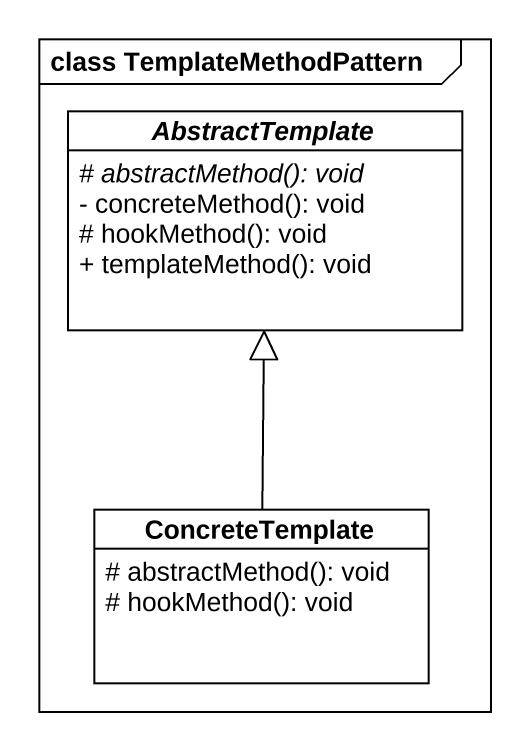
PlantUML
@startuml
mainframe class TemplateMethodPattern
hide circle
hide empty members
skinparam classAttributeIconSize 0
abstract class AbstractTemplate {
  {abstract} # abstractMethod(): void
  - concreteMethod(): void
  # hookMethod(): void
  + templateMethod(): void
}
class ConcreteTemplate {
  # abstractMethod(): void
  # hookMethod(): void
}
ConcreteTemplate -up-|> AbstractTemplate
@enduml
